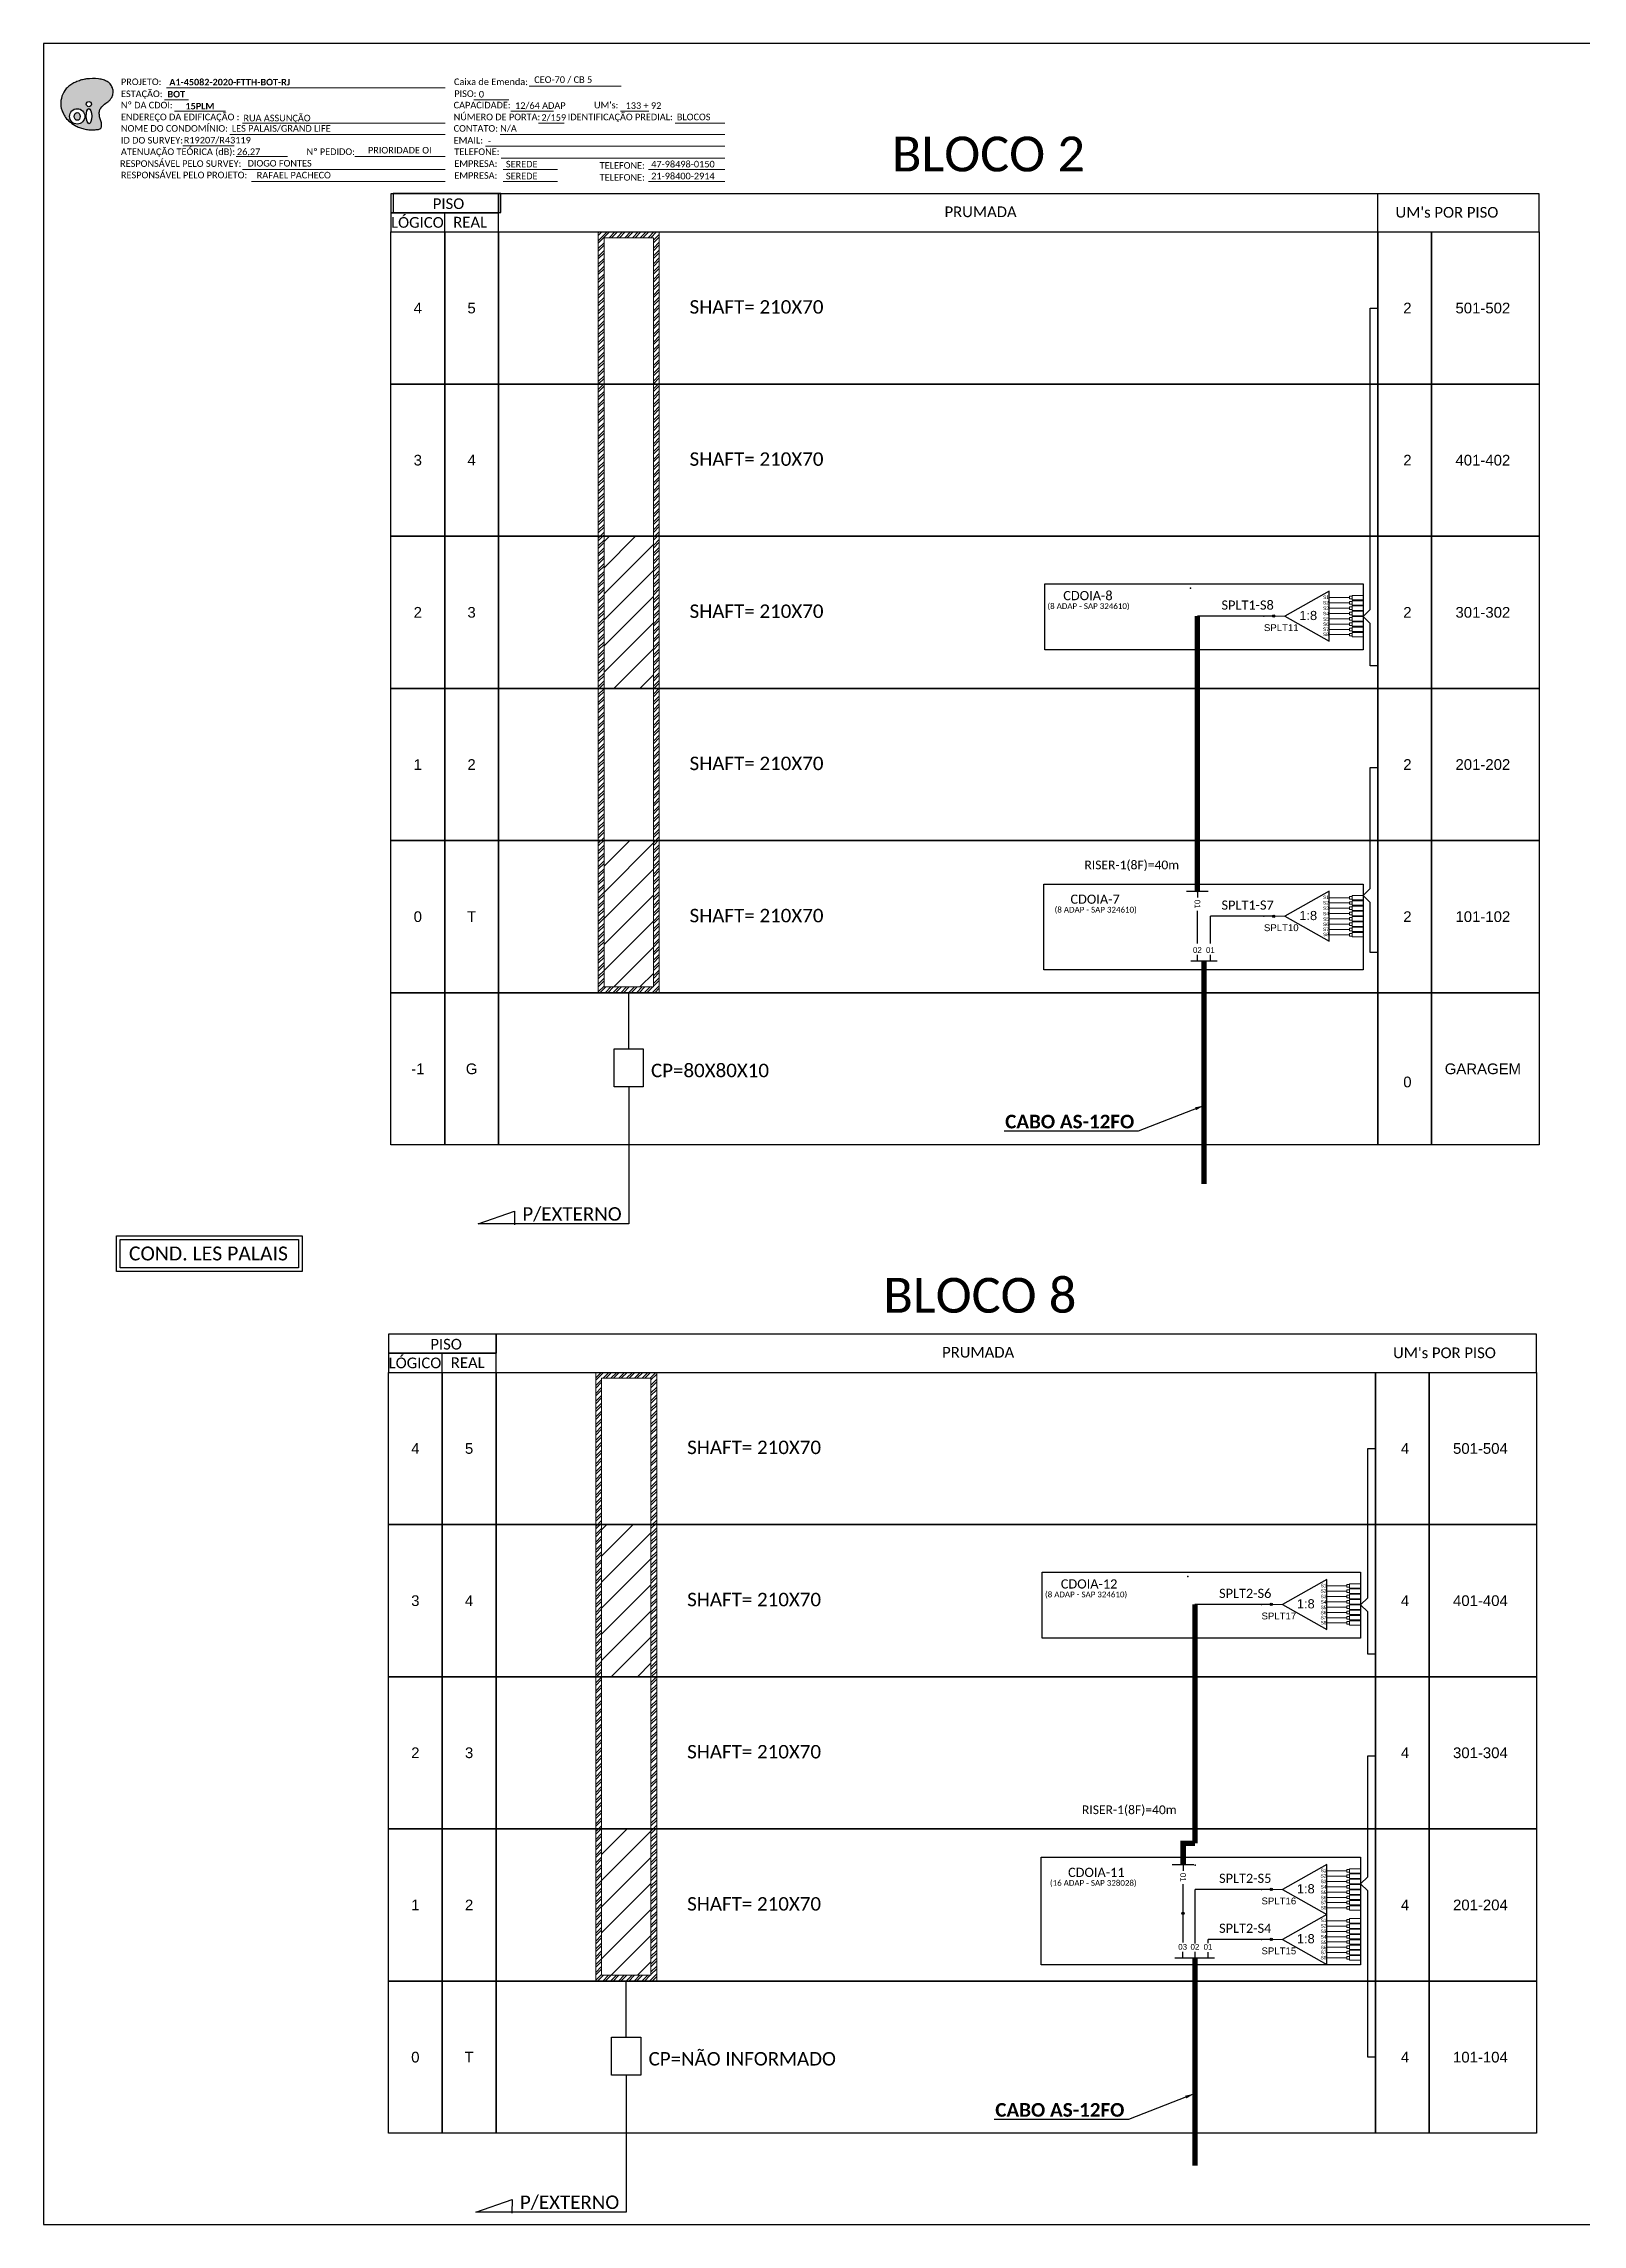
# Model space of a CAD drawing. Header units: inches. Extents: x 10034 to 13570, y 6729 to 9325.
# Drawn here: x 12732 to 13151, y 7384 to 7978 of the extents above; entities that cross this region are included whole.
import ezdxf
from ezdxf.enums import TextEntityAlignment as Align

# ---------------------------------------------------------------- set-up
doc = ezdxf.new("R2010")
doc.units = ezdxf.units.IN
doc.header["$MEASUREMENT"] = 0
doc.layers.add('Uifilar numeracao sangria', color=7, linetype='Continuous')
doc.styles.add('ARIAL', font='arial.ttf')
doc.styles.add('WMF-Calibri0', font='CALIBRI.TTF')
doc.styles.add('WMF-Calibri1', font='CALIBRIB.TTF')
doc.dimstyles.new('ISO-25', dxfattribs={"dimtxt": 2.5, "dimasz": 2.5, "dimexe": 1.25, "dimexo": 0.625, "dimtad": 1, "dimtxsty": 'Standard', "dimcen": 2.5, "dimadec": 0, "dimazin": 0, "dimtfac": 1, "dimtmove": 0, "dimatfit": 3, "dimfxl": 0, "dimarcsym": 0})

# ---------------------------------------------------------------- blocks, each defined once
blk = doc.blocks.new('SPLITTER_')
blk.add_point((0, 0))
at = {"style": 'ARIAL', "flags": 4}
blk.add_attdef('SPLT', (0, -3.26), '', height=1.5, dxfattribs=at)
blk = doc.blocks.new('SPLT_1-8_SC-APC')
at = {"color": 1}
blk.add_lwpolyline([(-7.37, -2.1), (-17.04, -7.55), (-7.37, -13), (-7.37, -2.1)], dxfattribs=at)
at = {"color": 3, "lineweight": 0}
for points in [[(-2.99, -3.51), (-7.37, -3.51)], [(-7.37, -4.66), (-2.99, -4.66)], [(-2.41, -3.02), (-2.41, -4)], [(-2.41, -3.02), (0, -3.02)], [(-2.41, -4), (0, -4)], [(-2.41, -4.17), (-2.41, -5.16)], [(-2.41, -4.17), (0, -4.17)], [(-7.37, -5.82), (-2.99, -5.82)], [(-7.37, -6.97), (-2.99, -6.97)], [(-7.37, -8.12), (-2.99, -8.12)], [(-7.37, -9.28), (-2.99, -9.28)], [(-2.41, -5.16), (0, -5.16)], [(-2.41, -5.32), (-2.41, -6.31)], [(-2.41, -5.32), (0, -5.32)], [(-2.41, -6.31), (0, -6.31)], [(-2.41, -6.48), (-2.41, -7.46)], [(-2.41, -6.48), (0, -6.48)], [(-2.41, -7.46), (0, -7.46)], [(-2.41, -7.63), (-2.41, -8.62)], [(-2.41, -7.63), (0, -7.63)], [(-2.41, -8.62), (0, -8.62)], [(-2.41, -8.78), (-2.41, -9.77)], [(-2.41, -8.78), (0, -8.78)], [(-7.37, -10.43), (-2.99, -10.43)], [(-7.37, -11.58), (-2.99, -11.58)], [(-2.41, -9.77), (0, -9.77)], [(-2.41, -9.94), (-2.41, -10.92)], [(-2.41, -9.94), (0, -9.94)], [(-2.41, -10.92), (0, -10.92)], [(-2.41, -11.09), (-2.41, -12.08)], [(-2.41, -11.09), (0, -11.09)], [(-2.41, -12.08), (0, -12.08)]]:
    blk.add_lwpolyline(points, dxfattribs=at)
for points in [[(-2.99, -3.22), (-2.41, -3.22), (-2.41, -3.8), (-2.99, -3.8)], [(-2.99, -4.38), (-2.41, -4.38), (-2.41, -4.95), (-2.99, -4.95)], [(-2.99, -5.53), (-2.41, -5.53), (-2.41, -6.1), (-2.99, -6.1)], [(-2.99, -6.68), (-2.41, -6.68), (-2.41, -7.26), (-2.99, -7.26)], [(-2.99, -7.84), (-2.41, -7.84), (-2.41, -8.41), (-2.99, -8.41)], [(-2.99, -8.99), (-2.41, -8.99), (-2.41, -9.56), (-2.99, -9.56)], [(-2.99, -10.14), (-2.41, -10.14), (-2.41, -10.72), (-2.99, -10.72)], [(-2.99, -11.3), (-2.41, -11.3), (-2.41, -11.87), (-2.99, -11.87)]]:
    blk.add_lwpolyline(points, close=True, dxfattribs=at)
at = {"color": 1, "lineweight": 0}
blk.add_lwpolyline([(-17.04, -7.55), (-19.26, -7.55)], dxfattribs=at)
at = {"color": 1, "style": 'ARIAL'}
for s, height, p in [('S1', 0.75, (-8.74, -3.78)), ('S2', 0.75, (-8.74, -4.97)), ('1:8', 2, (-13.91, -8.4)), ('S3', 0.75, (-8.74, -6.18)), ('S4', 0.75, (-8.74, -7.36)), ('S5', 0.75, (-8.74, -8.57)), ('S6', 0.75, (-8.74, -9.69)), ('S7', 0.75, (-8.74, -10.78)), ('S8', 0.75, (-8.74, -11.9))]:
    blk.add_text(s, height=height, dxfattribs=at).set_placement(p)
blk = doc.blocks.new('A$C415C251F')
at = {"color": 3}
blk.add_point((0, 0), dxfattribs=at)
blk = doc.blocks.new('LEG_CDOIA8_C-SPLT_DIR')
at = {"color": 3}
blk.add_blockref('A$C415C251F', (0, 0), dxfattribs=at)
at = {"color": 1, "style": 'WMF-Calibri0', "flags": 4}
blk.add_attdef('CDO', (-26.84, -2.61), '', height=2, dxfattribs=at)
blk.add_attdef('MODELO', text='', height=1.5, dxfattribs=at).set_placement((-22.23, -4.54), align=Align.CENTER)
at = {"style": 'ARIAL', "flags": 4}
blk.add_attdef('SPLITAGEM', text='', height=1.5, dxfattribs=at).set_placement((-18.36, -12.59), align=Align.CENTER)
blk = doc.blocks.new('OI')
h = blk.add_hatch(color=40)
edge = h.paths.add_edge_path()
edge.add_spline(control_points=[(4.35, -0.67), (3.92, -0.99), (3.26, -1.5), (2.81, -2.59), (2.9, -3.5), (3.06, -4.27), (3.31, -4.85), (3.37, -5.39), (3.4, -5.88), (3.2, -6.4), (2.54, -6.61), (1.65, -6.63), (0.55, -6.67), (-0.56, -6.42), (-1.61, -6.14), (-2.77, -5.61), (-3.92, -4.77), (-4.89, -3.7), (-5.34, -2.65), (-5.6, -1.94), (-5.85, -0.96), (-5.71, 0.47), (-5.1, 2.02), (-4.14, 3.02), (-3.3, 3.61), (-2.37, 4.16), (-1.36, 4.44), (-0.56, 4.7), (0.79, 4.85), (2.24, 4.97), (3.79, 4.57), (4.67, 4.21), (5.44, 3.65), (5.76, 2.99), (6.03, 2.21), (6.01, 1.46), (5.72, 0.64), (5.31, 0.08), (4.88, -0.38), (4.51, -0.55), (4.35, -0.67)], knot_values=[0, 0, 0, 0, 1.60434, 2.417191, 3.427595, 4.282808, 4.776746, 5.304182, 5.888771, 6.258406, 6.858137, 7.79129, 8.986195, 10.124242, 11.187857, 12.242908, 13.953784, 15.414161, 16.515391, 17.349188, 17.675853, 19.552021, 21.515531, 22.568638, 23.63245, 24.621084, 25.782718, 26.745347, 27.142653, 29.870543, 31.004649, 31.921532, 32.709589, 33.801391, 34.042471, 35.192333, 35.971461, 36.628871, 37.254359, 37.836911, 37.836911, 37.836911, 37.836911], degree=3, periodic=0)
h.paths.add_polyline_path([(1.13, -0.87, -1), (-0.04, -0.87, -1)], flags=16)
edge = h.paths.add_edge_path(flags=16)
edge.add_ellipse((0.56, -3.59), major_axis=(-0.02, 1.71), ratio=0.361305, start_angle=0, end_angle=360)
h.paths.add_polyline_path([(-0.36, -3.62, -1), (-3.8, -3.62, -1)], flags=16)
edge = h.paths.add_edge_path(flags=0)
edge.add_ellipse((-2.08, -3.62), major_axis=(0, 0.885), ratio=0.758294, start_angle=0, end_angle=360)
at = {"color": 40}
for centre, radius in [((-2.08, -3.62), 1.72), ((0.54, -0.87), 0.587)]:
    blk.add_circle(centre, radius, dxfattribs=at)
blk.add_ellipse((-2.08, -3.62), major_axis=(0, 0.885), ratio=0.758294, start_param=-3.141592653589792, end_param=3.141592653589792, dxfattribs=at)
blk.add_ellipse((0.56, -3.59), major_axis=(-0.02, 1.71), ratio=0.361305, dxfattribs=at)
at = {"color": 40, "start_tangent": (-0.800898, -0.598801), "end_tangent": (-0.800898, -0.598801)}
blk.add_spline([(4.35, -0.67), (3.2, -1.78), (2.9, -2.54), (2.92, -3.55), (3.12, -4.38), (3.28, -4.85), (3.37, -5.37), (3.35, -5.95), (3.2, -6.29), (2.66, -6.55), (1.73, -6.63), (0.54, -6.62), (-0.58, -6.41), (-1.6, -6.11), (-2.56, -5.67), (-3.95, -4.67), (-4.89, -3.56), (-5.37, -2.56), (-5.64, -1.78), (-5.72, -1.46), (-5.63, 0.42), (-4.84, 2.22), (-4.13, 2.99), (-3.27, 3.62), (-2.4, 4.09), (-1.3, 4.47), (-0.37, 4.72), (0.02, 4.77), (2.75, 4.8), (3.85, 4.53), (4.69, 4.16), (5.31, 3.68), (5.85, 2.73), (5.93, 2.5), (5.94, 1.35), (5.67, 0.62), (5.29, 0.08), (4.84, -0.36), (4.35, -0.67)], degree=3, dxfattribs=at)

msp = doc.modelspace()

# ---------------------------------------------------------------- hatches: boundary and pattern name
h = msp.add_hatch()
h.set_pattern_fill('ANSI32', color=3, scale=0.158226)
h.set_pattern_definition([(45, (795.5583, 11385.1064), (-1.06568318, 1.06568318), []), (45, (796.2687, 11385.1064), (-1.06568318, 1.06568318), [])])
h.paths.add_polyline_path([(12882.98, 7926.61), (12899.6, 7926.61), (12899.6, 7719.37), (12882.98, 7719.37)])
h.paths.add_polyline_path([(12884.57, 7925.03), (12898.02, 7925.03), (12898.02, 7720.95), (12884.57, 7720.95)], flags=16)
h = msp.add_hatch()
h.set_pattern_fill('ANSI31', color=1, scale=1.582261)
h.set_pattern_definition([(45, (-3763.9725, -4586.193), (-3.5522773, 3.5522773), [])])
h.paths.add_polyline_path([(12898.02, 7843.71), (12884.57, 7843.71), (12884.57, 7802.27), (12898.02, 7802.27)])
h = msp.add_hatch(color=3)
h.dxf.hatch_style = 1
edge = h.paths.add_edge_path()
edge.add_arc((13067.03, 7821.95), 0.32, 0, 360)
h = msp.add_hatch(color=3)
h.dxf.hatch_style = 1
edge = h.paths.add_edge_path()
edge.add_arc((13067.03, 7821.95), 0.32, 0, 360)
h = msp.add_hatch()
h.set_pattern_fill('ANSI31', color=1, scale=1.582261)
h.set_pattern_definition([(45, (-3763.9725, -4667.5054), (-3.5522773, 3.5522773), [])])
h.paths.add_polyline_path([(12898.02, 7760.82), (12884.57, 7760.82), (12884.57, 7720.95), (12898.02, 7720.95)])
h = msp.add_hatch(color=3)
h.dxf.hatch_style = 1
edge = h.paths.add_edge_path()
edge.add_arc((13067.03, 7740.22), 0.32, 0, 360)
h = msp.add_hatch(color=3)
h.dxf.hatch_style = 1
edge = h.paths.add_edge_path()
edge.add_arc((13067.03, 7740.22), 0.32, 0, 360)
h = msp.add_hatch()
h.set_pattern_fill('ANSI32', color=3, scale=0.158226)
h.set_pattern_definition([(45, (794.8934, 11115.9098), (-1.06568318, 1.06568318), []), (45, (795.6039, 11115.9098), (-1.06568318, 1.06568318), [])])
h.paths.add_polyline_path([(12882.32, 7615.96), (12898.94, 7615.96), (12898.94, 7450.17), (12882.32, 7450.17)])
h.paths.add_polyline_path([(12883.9, 7614.38), (12897.35, 7614.38), (12897.35, 7451.76), (12883.9, 7451.76)], flags=16)
h = msp.add_hatch()
h.set_pattern_fill('ANSI31', color=1, scale=1.582261)
h.set_pattern_definition([(45, (-3764.6373, -4855.3896), (-3.5522773, 3.5522773), [])])
h.paths.add_polyline_path([(12897.35, 7574.52), (12883.9, 7574.52), (12883.9, 7533.07), (12897.35, 7533.07)])
h = msp.add_hatch(color=3)
h.dxf.hatch_style = 1
edge = h.paths.add_edge_path()
edge.add_arc((13066.36, 7552.75), 0.32, 0, 360)
h = msp.add_hatch(color=3)
h.dxf.hatch_style = 1
edge = h.paths.add_edge_path()
edge.add_arc((13066.36, 7552.75), 0.32, 0, 360)
h = msp.add_hatch()
h.set_pattern_fill('ANSI31', color=1, scale=1.582261)
h.set_pattern_definition([(45, (-3764.6373, -4936.702), (-3.5522773, 3.5522773), [])])
h.paths.add_polyline_path([(12897.35, 7491.62), (12883.9, 7491.62), (12883.9, 7451.76), (12897.35, 7451.76)])
h = msp.add_hatch(color=3)
h.dxf.hatch_style = 1
edge = h.paths.add_edge_path()
edge.add_arc((13066.36, 7475.13), 0.32, 0, 360)
h = msp.add_hatch(color=3)
h.dxf.hatch_style = 1
edge = h.paths.add_edge_path()
edge.add_arc((13066.36, 7475.13), 0.32, 0, 360)
h = msp.add_hatch(color=3)
h.dxf.hatch_style = 1
edge = h.paths.add_edge_path()
edge.add_arc((13042.35, 7468.62), 0.32, 0, 360)
h = msp.add_hatch(color=3)
h.dxf.hatch_style = 1
edge = h.paths.add_edge_path()
edge.add_arc((13042.35, 7468.62), 0.32, 0, 360)
h = msp.add_hatch(color=3)
h.dxf.hatch_style = 1
edge = h.paths.add_edge_path()
edge.add_arc((13066.36, 7461.53), 0.32, 0, 360)
h = msp.add_hatch(color=3)
h.dxf.hatch_style = 1
edge = h.paths.add_edge_path()
edge.add_arc((13066.36, 7461.53), 0.32, 0, 360)

# ---------------------------------------------------------------- linework, layer by layer
at = {"color": 1}
for p, q in [((13003.71, 7454.61), (13003.71, 7483.9)), ((13003.71, 7483.9), (13090.72, 7483.9)), ((13090.72, 7483.9), (13090.72, 7454.61)), ((13090.72, 7454.61), (13003.71, 7454.61))]:
    msp.add_line(p, q, dxfattribs=at)
for points in [[(12731.87, 7383.9), (13570.43, 7383.9), (13570.43, 7977.9), (12731.87, 7977.9), (12731.87, 7383.9)], [(12855.8, 7926.61), (13139.35, 7926.61), (13139.35, 7937.02), (12855.8, 7937.02), (12855.8, 7937.02), (12855.8, 7931.81)], [(13095.38, 7926.61), (13095.38, 7937.02)], [(12841.15, 7926.61), (12841.15, 7931.81)], [(12891.29, 7704.12), (12891.29, 7719.39)], [(12840.49, 7615.96), (12840.49, 7621.17)], [(12855.14, 7615.96), (13138.68, 7615.96), (13138.68, 7626.37), (12855.14, 7626.37), (12855.14, 7626.37), (12855.14, 7621.17)], [(12890.63, 7434.92), (12890.63, 7450.19)]]:
    msp.add_lwpolyline(points)
at = {"color": 7, "lineweight": 0}
for points in [[(12765.34, 7965.86), (12841.31, 7965.86)], [(12864.15, 7966.35), (12889.28, 7966.35)], [(12764.82, 7962.58), (12771.37, 7962.58)], [(12849.11, 7962.62), (12858.59, 7962.62)], [(12767.49, 7959.51), (12781.43, 7959.51)], [(12786.05, 7956.27), (12841.31, 7956.27)], [(12859.16, 7959.51), (12870.77, 7959.51)], [(12866.74, 7956.27), (12873.69, 7956.27)], [(12889.1, 7959.51), (12896.76, 7959.51)], [(12903.91, 7956.27), (12917.47, 7956.27)], [(12769.8, 7950.09), (12783.75, 7950.09)], [(12782.64, 7953.16), (12841.31, 7953.16)], [(12852.23, 7949.92), (12917.5, 7949.92)], [(12856.27, 7953.16), (12917.5, 7953.16)], [(12784.34, 7947.13), (12798.28, 7947.13)], [(12786.05, 7943.57), (12841.31, 7943.57)], [(12816.67, 7947.14), (12841.17, 7947.14)], [(12817.17, 7947.14), (12841.32, 7947.14)], [(12856.52, 7946.68), (12917.5, 7946.68)], [(12857.13, 7943.57), (12871.93, 7943.57)], [(12896.73, 7943.57), (12917.5, 7943.57)], [(12788.54, 7940.34), (12841.31, 7940.34)], [(12857.13, 7940.34), (12871.93, 7940.34)], [(12896.73, 7940.34), (12917.5, 7940.34)]]:
    msp.add_lwpolyline(points, dxfattribs=at)
for points in [[(12826.5, 7931.81), (12855.8, 7931.81), (12855.8, 7937.02), (12826.5, 7937.02)], [(12827.13, 7931.91), (12856.43, 7931.91), (12856.43, 7937.11), (12827.13, 7937.11)], [(12826.5, 7926.61), (12855.8, 7926.61), (12855.8, 7931.81), (12826.5, 7931.81)], [(12887.31, 7704.12), (12895.27, 7704.12), (12895.27, 7693.76), (12887.31, 7693.76)], [(12751.74, 7653.2), (12802.32, 7653.2), (12802.32, 7643.42), (12751.74, 7643.42)], [(12752.74, 7652.2), (12801.32, 7652.2), (12801.32, 7644.42), (12752.74, 7644.42)], [(12825.84, 7621.17), (12855.14, 7621.17), (12855.14, 7626.37), (12825.84, 7626.37)], [(12825.84, 7615.96), (12855.14, 7615.96), (12855.14, 7621.17), (12825.84, 7621.17)], [(12886.65, 7434.92), (12894.61, 7434.92), (12894.61, 7424.56), (12886.65, 7424.56)]]:
    msp.add_lwpolyline(points, close=True)
at = {"color": 0}
for points in [[(12826.5, 7926.61), (12841.15, 7926.61), (12841.15, 7885.16), (12826.5, 7885.16)], [(12841.15, 7926.61), (12855.8, 7926.61), (12855.8, 7885.16), (12841.15, 7885.16)], [(12855.8, 7926.61), (13095.4, 7926.61), (13095.4, 7885.16), (12855.8, 7885.16)], [(13095.4, 7926.61), (13110.05, 7926.61), (13110.05, 7885.16), (13095.4, 7885.16)], [(13110.05, 7926.61), (13139.35, 7926.61), (13139.35, 7885.16), (13110.05, 7885.16)], [(12826.5, 7885.16), (12841.15, 7885.16), (12841.15, 7843.71), (12826.5, 7843.71)], [(12841.15, 7885.16), (12855.8, 7885.16), (12855.8, 7843.71), (12841.15, 7843.71)], [(12855.8, 7885.16), (13095.4, 7885.16), (13095.4, 7843.71), (12855.8, 7843.71)], [(13095.4, 7885.16), (13110.05, 7885.16), (13110.05, 7843.71), (13095.4, 7843.71)], [(13110.05, 7885.16), (13139.35, 7885.16), (13139.35, 7843.71), (13110.05, 7843.71)], [(12826.5, 7843.71), (12841.15, 7843.71), (12841.15, 7802.27), (12826.5, 7802.27)], [(12841.15, 7843.71), (12855.8, 7843.71), (12855.8, 7802.27), (12841.15, 7802.27)], [(12855.8, 7843.71), (13095.4, 7843.71), (13095.4, 7802.27), (12855.8, 7802.27)], [(13095.4, 7843.71), (13110.05, 7843.71), (13110.05, 7802.27), (13095.4, 7802.27)], [(13110.05, 7843.71), (13139.35, 7843.71), (13139.35, 7802.27), (13110.05, 7802.27)], [(12826.5, 7802.27), (12841.15, 7802.27), (12841.15, 7760.82), (12826.5, 7760.82)], [(12841.15, 7802.27), (12855.8, 7802.27), (12855.8, 7760.82), (12841.15, 7760.82)], [(12855.8, 7802.27), (13095.4, 7802.27), (13095.4, 7760.82), (12855.8, 7760.82)], [(13095.4, 7802.27), (13110.05, 7802.27), (13110.05, 7760.82), (13095.4, 7760.82)], [(13110.05, 7802.27), (13139.35, 7802.27), (13139.35, 7760.82), (13110.05, 7760.82)], [(12826.5, 7760.82), (12841.15, 7760.82), (12841.15, 7719.37), (12826.5, 7719.37)], [(12841.15, 7760.82), (12855.8, 7760.82), (12855.8, 7719.37), (12841.15, 7719.37)], [(12855.8, 7760.82), (13095.4, 7760.82), (13095.4, 7719.37), (12855.8, 7719.37)], [(13095.4, 7760.82), (13110.05, 7760.82), (13110.05, 7719.37), (13095.4, 7719.37)], [(13110.05, 7760.82), (13139.35, 7760.82), (13139.35, 7719.37), (13110.05, 7719.37)], [(12826.5, 7719.37), (12841.15, 7719.37), (12841.15, 7677.92), (12826.5, 7677.92)], [(12841.15, 7719.37), (12855.8, 7719.37), (12855.8, 7677.92), (12841.15, 7677.92)], [(12855.8, 7719.37), (13095.4, 7719.37), (13095.4, 7677.92), (12855.8, 7677.92)], [(13095.4, 7719.37), (13110.05, 7719.37), (13110.05, 7677.92), (13095.4, 7677.92)], [(13110.05, 7719.37), (13139.35, 7719.37), (13139.35, 7677.92), (13110.05, 7677.92)], [(12825.84, 7615.96), (12840.49, 7615.96), (12840.49, 7574.52), (12825.84, 7574.52)], [(12840.49, 7615.96), (12855.14, 7615.96), (12855.14, 7574.52), (12840.49, 7574.52)], [(12855.14, 7615.96), (13094.74, 7615.96), (13094.74, 7574.52), (12855.14, 7574.52)], [(13094.74, 7615.96), (13109.38, 7615.96), (13109.38, 7574.52), (13094.74, 7574.52)], [(13109.38, 7615.96), (13138.68, 7615.96), (13138.68, 7574.52), (13109.38, 7574.52)], [(12825.84, 7574.52), (12840.49, 7574.52), (12840.49, 7533.07), (12825.84, 7533.07)], [(12840.49, 7574.52), (12855.14, 7574.52), (12855.14, 7533.07), (12840.49, 7533.07)], [(12855.14, 7574.52), (13094.74, 7574.52), (13094.74, 7533.07), (12855.14, 7533.07)], [(13094.74, 7574.52), (13109.38, 7574.52), (13109.38, 7533.07), (13094.74, 7533.07)], [(13109.38, 7574.52), (13138.68, 7574.52), (13138.68, 7533.07), (13109.38, 7533.07)], [(12825.84, 7533.07), (12840.49, 7533.07), (12840.49, 7491.62), (12825.84, 7491.62)], [(12840.49, 7533.07), (12855.14, 7533.07), (12855.14, 7491.62), (12840.49, 7491.62)], [(12855.14, 7533.07), (13094.74, 7533.07), (13094.74, 7491.62), (12855.14, 7491.62)], [(13094.74, 7533.07), (13109.38, 7533.07), (13109.38, 7491.62), (13094.74, 7491.62)], [(13109.38, 7533.07), (13138.68, 7533.07), (13138.68, 7491.62), (13109.38, 7491.62)], [(12825.84, 7491.62), (12840.49, 7491.62), (12840.49, 7450.17), (12825.84, 7450.17)], [(12840.49, 7491.62), (12855.14, 7491.62), (12855.14, 7450.17), (12840.49, 7450.17)], [(12855.14, 7491.62), (13094.74, 7491.62), (13094.74, 7450.17), (12855.14, 7450.17)], [(13094.74, 7491.62), (13109.38, 7491.62), (13109.38, 7450.17), (13094.74, 7450.17)], [(13109.38, 7491.62), (13138.68, 7491.62), (13138.68, 7450.17), (13109.38, 7450.17)], [(12825.84, 7450.17), (12840.49, 7450.17), (12840.49, 7408.73), (12825.84, 7408.73)], [(12840.49, 7450.17), (12855.14, 7450.17), (12855.14, 7408.73), (12840.49, 7408.73)], [(12855.14, 7450.17), (13094.74, 7450.17), (13094.74, 7408.73), (12855.14, 7408.73)], [(13094.74, 7450.17), (13109.38, 7450.17), (13109.38, 7408.73), (13094.74, 7408.73)], [(13109.38, 7450.17), (13138.68, 7450.17), (13138.68, 7408.73), (13109.38, 7408.73)]]:
    msp.add_lwpolyline(points, close=True, dxfattribs=at)
at = {"color": 2, "lineweight": 0}
for points in [[(12882.98, 7926.61), (12899.6, 7926.61), (12899.6, 7719.37), (12882.98, 7719.37)], [(12884.57, 7925.03), (12898.02, 7925.03), (12898.02, 7720.95), (12884.57, 7720.95)], [(12882.32, 7615.96), (12898.94, 7615.96), (12898.94, 7450.17), (12882.32, 7450.17)], [(12883.9, 7614.38), (12897.35, 7614.38), (12897.35, 7451.76), (12883.9, 7451.76)]]:
    msp.add_lwpolyline(points, close=True, dxfattribs=at)
at = {"color": 3}
for points in [[(13093.34, 7825.94), (13093.34, 7905.88), (13095.4, 7905.88)], [(13093.34, 7819.96), (13091.38, 7821.85), (13093.34, 7823.73), (13093.34, 7823.73), (13093.34, 7825.94)], [(13066.71, 7821.95), (13046.25, 7821.95)], [(13095.4, 7808.45), (13093.34, 7808.45), (13093.34, 7819.96)], [(13093.34, 7730.3), (13093.34, 7743.99), (13091.38, 7745.87), (13093.34, 7747.75), (13093.34, 7747.75), (13093.34, 7778.66)], [(13093.34, 7778.66), (13093.34, 7780.73), (13095.4, 7780.73)], [(13066.71, 7740.22), (13049.84, 7740.22)], [(13049.84, 7732.81), (13049.84, 7740.22)], [(13049.84, 7727.96), (13049.84, 7729.66)], [(13095.4, 7730.3), (13093.34, 7730.3)], [(13092.68, 7560.43), (13092.68, 7595.24), (13094.74, 7595.24)], [(13092.68, 7556.75), (13092.68, 7569.94)], [(13092.68, 7550.77), (13090.72, 7552.65), (13092.68, 7554.53), (13092.68, 7554.53), (13092.68, 7556.75)], [(13094.74, 7539.25), (13092.68, 7539.25), (13092.68, 7550.77)], [(13092.68, 7469.9), (13092.68, 7474.79), (13090.72, 7476.68), (13092.68, 7478.56), (13092.68, 7478.56), (13092.68, 7509.47)], [(13092.68, 7509.47), (13092.68, 7511.53), (13094.74, 7511.53)], [(13092.68, 7429.45), (13092.68, 7469.9)], [(13049.17, 7460.46), (13049.17, 7461.53)], [(13066.04, 7461.53), (13049.17, 7461.53)], [(13049.17, 7456.45), (13049.17, 7458.05)], [(13094.74, 7429.45), (13092.68, 7429.45)]]:
    msp.add_lwpolyline(points, dxfattribs=at)
at = {"color": 1}
for points in [[(13004.64, 7830.71), (13091.38, 7830.71), (13091.38, 7812.77), (13004.64, 7812.77)], [(13004.37, 7748.99), (13091.38, 7748.99), (13091.38, 7725.61), (13004.37, 7725.61)], [(13003.98, 7561.52), (13090.72, 7561.52), (13090.72, 7543.57), (13003.98, 7543.57)]]:
    msp.add_lwpolyline(points, close=True, dxfattribs=at)
at = {"color": 5, "const_width": 1.5}
for points in [[(13046.25, 7747.02), (13046.25, 7821.95)], [(13045.59, 7487.68), (13045.59, 7552.75)], [(13042.36, 7481.93), (13042.36, 7487.68), (13045.59, 7487.68)]]:
    msp.add_lwpolyline(points, dxfattribs=at)
at = {"color": 5}
for points in [[(13066.71, 7821.95), (13067.03, 7821.95)], [(13043.3, 7747.02), (13049.2, 7747.02)], [(13046.25, 7747.02), (13046.25, 7745.31)], [(13066.71, 7740.22), (13067.03, 7740.22)], [(13066.04, 7552.75), (13066.36, 7552.75)], [(13039.41, 7481.93), (13045.32, 7481.93)], [(13042.36, 7481.93), (13042.36, 7480.22)], [(13042.35, 7468.5), (13042.35, 7476.57)], [(13066.04, 7475.13), (13066.36, 7475.13)], [(13042.03, 7468.62), (13042.35, 7468.62)], [(13066.04, 7461.53), (13066.36, 7461.53)]]:
    msp.add_lwpolyline(points, dxfattribs=at)
at = {"color": 2}
for points in [[(13046.24, 7732.81), (13046.24, 7741.66)], [(13046.27, 7727.96), (13046.27, 7729.66)], [(13066.04, 7552.75), (13045.59, 7552.75)], [(13045.61, 7460.43), (13045.61, 7475.13)], [(13066.04, 7475.13), (13045.61, 7475.13)], [(13045.61, 7456.45), (13045.61, 7458.15)]]:
    msp.add_lwpolyline(points, dxfattribs=at)
at = {"color": 1}
for points in [[(13048.05, 7727.96), (13044.49, 7727.96)], [(13051.62, 7727.96), (13048.05, 7727.96)], [(13047.39, 7456.45), (13040.06, 7456.45)], [(13050.95, 7456.45), (13047.39, 7456.45)]]:
    msp.add_lwpolyline(points, dxfattribs=at)
at = {"color": 1, "const_width": 1.5}
for points in [[(13048.05, 7727.96), (13048.05, 7667.24)], [(13045.61, 7456.45), (13045.61, 7399.88)]]:
    msp.add_lwpolyline(points, dxfattribs=at)
at = {"color": 0}
for points in [[(13042.35, 7460.67), (13042.35, 7468.3)], [(13042.25, 7456.45), (13042.25, 7458.15)]]:
    msp.add_lwpolyline(points, dxfattribs=at)
at = {"color": 3}
for centre in [(13067.03, 7821.95), (13067.03, 7821.95), (13067.03, 7740.22), (13067.03, 7740.22), (13066.36, 7552.75), (13066.36, 7552.75), (13066.36, 7475.13), (13066.36, 7475.13), (13042.35, 7468.62), (13042.35, 7468.62), (13066.36, 7461.53), (13066.36, 7461.53)]:
    msp.add_circle(centre, 0.32, dxfattribs=at)
at = {"layer": 'Uifilar numeracao sangria', "color": 0, "ltscale": 2}
for points in [[(12891.29, 7693.76), (12891.29, 7656.47), (12850.27, 7656.47), (12860.17, 7659.86), (12860.16, 7656.12)], [(12890.63, 7424.56), (12890.63, 7387.27), (12849.6, 7387.27), (12859.51, 7390.67), (12859.49, 7386.92)]]:
    msp.add_lwpolyline(points, dxfattribs=at)

# ---------------------------------------------------------------- block references
at = {"color": 7, "xscale": 1.213923925163966, "yscale": 1.213923925163726, "zscale": 1.213923925163967, "rotation": 0.1532896023734424}
msp.add_blockref('OI', (12743.54, 7962.48), dxfattribs=at)
at = {"color": 1}
ref = msp.add_blockref('LEG_CDOIA8_C-SPLT_DIR', (13044.33, 7829.56), dxfattribs=dict(at, xscale=1.247999999998865, yscale=1.247999999998865, zscale=1.247999999998865))
ref.add_attrib('CDO', 'CDOIA-8', (13009.7, 7826.3), dxfattribs={"color": 1, "height": 2.496, "style": 'WMF-Calibri0'})
ref.add_attrib('MODELO', '(8 ADAP - SAP 324610)', dxfattribs={"color": 1, "height": 1.56, "style": 'WMF-Calibri0'}).set_placement((13016.58, 7823.9), align=Align.CENTER)
at = {"color": 3, "xscale": 1.247999999998865, "yscale": 1.247999999998865, "zscale": 1.247999999998865}
for p in [(13091.38, 7831.37), (13091.38, 7749.64), (13090.72, 7562.17), (13090.72, 7484.55), (13090.72, 7470.95)]:
    msp.add_blockref('SPLT_1-8_SC-APC', p, dxfattribs=at)
ref = msp.add_blockref('SPLITTER_', (13064.38, 7821.95), dxfattribs=dict(xscale=1.247999999998865, yscale=1.247999999998865, zscale=1.247999999998865))
ref.add_attrib('SPLT', 'SPLT11', (13064.38, 7817.88), dxfattribs={"height": 1.872, "style": 'ARIAL'})
at = {"color": 1}
ref = msp.add_blockref('LEG_CDOIA8_C-SPLT_DIR', (13046.29, 7746.87), dxfattribs=dict(at, xscale=1.247999999998865, yscale=1.247999999998865, zscale=1.247999999998865))
ref.add_attrib('CDO', 'CDOIA-7', (13011.66, 7743.61), dxfattribs={"color": 1, "height": 2.496, "style": 'WMF-Calibri0'})
ref.add_attrib('MODELO', '(8 ADAP - SAP 324610)', dxfattribs={"color": 1, "height": 1.56, "style": 'WMF-Calibri0'}).set_placement((13018.54, 7741.21), align=Align.CENTER)
ref = msp.add_blockref('SPLITTER_', (13064.38, 7740.22), dxfattribs=dict(xscale=1.247999999998865, yscale=1.247999999998865, zscale=1.247999999998865))
ref.add_attrib('SPLT', 'SPLT10', (13064.38, 7736.15), dxfattribs={"height": 1.872, "style": 'ARIAL'})
ref = msp.add_blockref('LEG_CDOIA8_C-SPLT_DIR', (13043.66, 7560.36), dxfattribs=dict(at, xscale=1.247999999998865, yscale=1.247999999998865, zscale=1.247999999998865))
ref.add_attrib('CDO', 'CDOIA-12', (13009.04, 7557.1), dxfattribs={"color": 1, "height": 2.496, "style": 'WMF-Calibri0'})
ref.add_attrib('MODELO', '(8 ADAP - SAP 324610)', dxfattribs={"color": 1, "height": 1.56, "style": 'WMF-Calibri0'}).set_placement((13015.92, 7554.7), align=Align.CENTER)
ref = msp.add_blockref('SPLITTER_', (13063.72, 7552.75), dxfattribs=dict(xscale=1.247999999998865, yscale=1.247999999998865, zscale=1.247999999998865))
ref.add_attrib('SPLT', 'SPLT17', (13063.72, 7548.68), dxfattribs={"height": 1.872, "style": 'ARIAL'})
ref = msp.add_blockref('LEG_CDOIA8_C-SPLT_DIR', (13045.62, 7481.78), dxfattribs=dict(at, xscale=1.247999999998865, yscale=1.247999999998865, zscale=1.247999999998865))
ref.add_attrib('CDO', 'CDOIA-11', (13011, 7478.53), dxfattribs={"color": 1, "height": 2.496, "style": 'WMF-Calibri0'})
ref.add_attrib('MODELO', '(16 ADAP - SAP 328028)', dxfattribs={"color": 1, "height": 1.56, "style": 'WMF-Calibri0'}).set_placement((13017.88, 7476.12), align=Align.CENTER)
ref = msp.add_blockref('SPLITTER_', (13063.72, 7475.13), dxfattribs=dict(xscale=1.247999999998865, yscale=1.247999999998865, zscale=1.247999999998865))
ref.add_attrib('SPLT', 'SPLT16', (13063.72, 7471.06), dxfattribs={"height": 1.872, "style": 'ARIAL'})
ref = msp.add_blockref('SPLITTER_', (13063.72, 7461.53), dxfattribs=dict(xscale=1.247999999998865, yscale=1.247999999998865, zscale=1.247999999998865))
ref.add_attrib('SPLT', 'SPLT15', (13063.72, 7457.46), dxfattribs={"height": 1.872, "style": 'ARIAL'})

# ---------------------------------------------------------------- texts
at = {"color": 7, "lineweight": 0, "style": 'WMF-Calibri0'}
for s, height, p in [('PROJETO:', 1.793, (12752.94, 7966.6)), ('ESTAÇÃO:', 1.793, (12752.94, 7963.33)), ('Caixa de Emenda:', 1.7927, (12843.69, 7966.6)), ('Nº DA CDOI:', 1.7927, (12752.94, 7960.25)), ('CAPACIDADE:', 1.7927, (12843.59, 7960.25)), ('PISO:', 1.793, (12843.77, 7963.37)), ("UM's:", 1.793, (12881.83, 7960.25)), ('ENDEREÇO DA EDIFICAÇÃO :', 1.7927, (12752.94, 7957.02)), ('NOME DO CONDOMÍNIO:', 1.7927, (12752.94, 7953.91)), ('LES PALAIS/GRAND LIFE', 1.7927, (12783.15, 7953.91)), ('CONTATO: N/A', 1.7927, (12843.59, 7953.91)), ('NÚMERO DE PORTA:', 1.7927, (12843.59, 7957.02)), ('IDENTIFICAÇÃO PREDIAL:', 1.7927, (12874.67, 7957.02)), ('BLOCOS', 1.793, (12904.41, 7957.02)), ('ATENUAÇÃO TEÓRICA (dB):', 1.7927, (12752.94, 7947.56)), ('ID DO SURVEY:', 1.7927, (12752.94, 7950.67)), ('26,27', 1.793, (12784.56, 7947.56)), ('Nº PEDIDO:', 1.793, (12803.53, 7947.56)), ('EMAIL:', 1.793, (12843.59, 7950.67)), ('TELEFONE:', 1.793, (12843.77, 7947.56)), ('RESPONSÁVEL PELO SURVEY:', 1.7927, (12752.7, 7944.32)), ('RESPONSÁVEL PELO PROJETO:', 1.7927, (12752.94, 7941.21)), ('EMPRESA:', 1.793, (12843.77, 7944.32)), ('EMPRESA:', 1.793, (12843.77, 7941.08)), ('TELEFONE:', 1.793, (12883.37, 7943.82)), ('TELEFONE:', 1.793, (12883.37, 7940.58)), ('COND. LES PALAIS', 3.7902, (12755.12, 7646.46))]:
    msp.add_text(s, height=height, dxfattribs=at).set_placement(p)
at = {"color": 7, "linetype": 'Continuous'}
for s, height, style, p in [('A1-45082-2020-FTTH-BOT-RJ', 1.7927, 'WMF-Calibri1', (12766.13, 7966.51)), ('CEO-70 / CB 5', 1.7927, 'WMF-Calibri0', (12865.55, 7967.19)), ('BOT', 1.793, 'WMF-Calibri1', (12765.62, 7963.23)), ('0', 1.79, 'WMF-Calibri0', (12850.46, 7963.22)), ('12/64 ADAP', 1.793, 'WMF-Calibri0', (12860.33, 7960.13)), ('133 + 92', 1.793, 'WMF-Calibri0', (12890.45, 7960.11)), ('RUA ASSUNÇÃO', 1.7927, 'WMF-Calibri0', (12786.32, 7956.73)), ('2/159', 1.793, 'WMF-Calibri0', (12867.5, 7956.87)), ('R19207/R43119', 1.7927, 'WMF-Calibri0', (12770.07, 7950.7)), ('-', 1.79, 'WMF-Calibri0', (12852.94, 7950.52)), ('DIOGO FONTES', 1.7927, 'WMF-Calibri0', (12787.45, 7944.41)), ('RAFAEL PACHECO', 1.7927, 'WMF-Calibri0', (12789.94, 7941.18)), ('SEREDE', 1.793, 'WMF-Calibri0', (12857.83, 7944.17)), ('SEREDE', 1.793, 'WMF-Calibri0', (12857.83, 7940.93)), ('47-98498-0150', 1.7927, 'WMF-Calibri0', (12897.43, 7944.17)), ('21-98400-2914', 1.7927, 'WMF-Calibri0', (12897.43, 7940.93))]:
    msp.add_text(s, height=height, dxfattribs=dict(at, style=style)).set_placement(p)
at = {"color": 7, "linetype": 'Continuous', "style": 'WMF-Calibri1'}
msp.add_text('15PLM', height=1.793, dxfattribs=at).set_placement((12774.46, 7959.97), align=Align.CENTER)
at = {"color": 7, "style": 'WMF-Calibri0'}
msp.add_text('PRIORIDADE OI', height=1.7927, dxfattribs=at).set_placement((12820.25, 7947.97))
at = {"style": 'WMF-Calibri0'}
for s, height, p in [('BLOCO 2', 9.494, (12963, 7943.08)), ('  LÓGICO', 2.911, (12824.5, 7927.74)), ('     PISO', 2.911, (12832.78, 7932.84)), ('    REAL', 2.911, (12839.39, 7927.81)), ('PRUMADA', 2.911, (12977.35, 7930.63)), ("UM's POR PISO", 2.9114, (13100.23, 7930.49)), ('SHAFT= 210X70', 3.6661, (12907.88, 7904.35)), ('SHAFT= 210X70', 3.6661, (12907.88, 7862.9)), ('SHAFT= 210X70', 3.6661, (12907.88, 7821.46)), ('SHAFT= 210X70', 3.6661, (12907.88, 7780.01)), ('SHAFT= 210X70', 3.6661, (12907.88, 7738.56)), ('BLOCO 8', 9.494, (12960.67, 7632.21)), ('     PISO', 2.911, (12832.12, 7622.19)), ('PRUMADA', 2.911, (12976.69, 7619.99)), ("UM's POR PISO", 2.9114, (13099.56, 7619.84)), ('  LÓGICO', 2.911, (12823.84, 7617.09)), ('    REAL', 2.911, (12838.72, 7617.16)), ('SHAFT= 210X70', 3.6661, (12907.22, 7593.71)), ('SHAFT= 210X70', 3.6661, (12907.22, 7552.26)), ('SHAFT= 210X70', 3.6661, (12907.22, 7510.81)), ('SHAFT= 210X70', 3.6661, (12907.22, 7469.37))]:
    msp.add_text(s, height=height, dxfattribs=at).set_placement(p)
at = {"color": 0, "style": 'ARIAL'}
for s, height, p in [('4', 2.91, (12833.83, 7905.88)), ('5', 2.91, (12848.48, 7905.88)), ('2', 2.91, (13103.47, 7905.88)), ('501-502', 2.911, (13124.03, 7905.88)), ('3', 2.91, (12833.83, 7864.44)), ('4', 2.91, (12848.48, 7864.44)), ('2', 2.91, (13103.47, 7864.44)), ('401-402', 2.911, (13124.03, 7864.44)), ('2', 2.91, (12833.83, 7822.99)), ('3', 2.91, (12848.48, 7822.99)), ('2', 2.91, (13103.47, 7822.99)), ('301-302', 2.911, (13124.03, 7822.99)), ('1', 2.91, (12833.83, 7781.54)), ('2', 2.91, (12848.48, 7781.54)), ('2', 2.91, (13103.47, 7781.54)), ('201-202', 2.911, (13124.03, 7781.54)), ('0', 2.91, (12833.83, 7740.1)), ('T', 2.91, (12848.48, 7740.1)), ('2', 2.91, (13103.47, 7740.1)), ('101-102', 2.911, (13124.03, 7740.1)), ('-1', 2.911, (12833.83, 7698.65)), ('G', 2.91, (12848.48, 7698.65)), ('GARAGEM', 2.911, (13124.03, 7698.65)), ('0', 2.91, (13103.47, 7695.07)), ('4', 2.91, (12833.16, 7595.24)), ('5', 2.91, (12847.81, 7595.24)), ('4', 2.91, (13102.81, 7595.24)), ('501-504', 2.911, (13123.36, 7595.24)), ('3', 2.91, (12833.16, 7553.79)), ('4', 2.91, (12847.81, 7553.79)), ('4', 2.91, (13102.81, 7553.79)), ('401-404', 2.911, (13123.36, 7553.79)), ('2', 2.91, (12833.16, 7512.35)), ('3', 2.91, (12847.81, 7512.35)), ('4', 2.91, (13102.81, 7512.35)), ('301-304', 2.911, (13123.36, 7512.35)), ('1', 2.91, (12833.16, 7470.9)), ('2', 2.91, (12847.81, 7470.9)), ('4', 2.91, (13102.81, 7470.9)), ('201-204', 2.911, (13123.36, 7470.9)), ('0', 2.91, (12833.16, 7429.45)), ('101-104', 2.911, (13123.36, 7429.45)), ('T', 2.91, (12847.81, 7429.45)), ('4', 2.91, (13102.81, 7429.45))]:
    msp.add_text(s, height=height, dxfattribs=at).set_placement(p, align=Align.MIDDLE_CENTER)
at = {"color": 3, "style": 'WMF-Calibri0'}
for s, p in [('SPLT1-S8', (13052.81, 7823.72)), ('SPLT1-S7', (13052.81, 7742))]:
    msp.add_text(s, height=2.496, dxfattribs=at).set_placement(p)
at = {"color": 5, "style": 'WMF-Calibri0'}
for p in [(13015.47, 7753), (13014.8, 7495.64)]:
    msp.add_text('RISER-1(8F)=40m', height=2.3699, dxfattribs=at).set_placement(p)
at = {"style": 'ARIAL'}
for p in [(13046.25, 7743.52), (13042.36, 7478.43)]:
    msp.add_text('01', height=1.56, rotation=270, dxfattribs=at).set_placement(p, align=Align.MIDDLE_CENTER)
for s, p in [('02', (13046.24, 7731)), ('01', (13049.8, 7731)), ('03', (13042.22, 7459.49)), ('02', (13045.57, 7459.49)), ('01', (13049.14, 7459.49))]:
    msp.add_text(s, height=1.56, dxfattribs=at).set_placement(p, align=Align.MIDDLE_CENTER)
at = {"color": 0, "style": 'WMF-Calibri0'}
for s, height, p in [('CP=80X80X10', 3.6661, (12897.37, 7696.37)), ('P/EXTERNO', 3.666, (12862.31, 7657.29)), ('CP=NÃO INFORMADO', 3.6661, (12896.71, 7427.17)), ('P/EXTERNO', 3.666, (12861.65, 7388.09))]:
    msp.add_text(s, height=height, dxfattribs=at).set_placement(p)
at = {"color": 1, "ltscale": 8, "style": 'WMF-Calibri1'}
for p in [(12993.87, 7682.42), (12991.18, 7413.22)]:
    msp.add_text('CABO AS-12FO', height=3.7192, dxfattribs=at).set_placement(p)
at = {"color": 2, "style": 'WMF-Calibri0'}
for s, p in [('SPLT2-S6', (13052.15, 7554.53)), ('SPLT2-S5', (13052.15, 7476.91)), ('SPLT2-S4', (13052.15, 7463.31))]:
    msp.add_text(s, height=2.496, dxfattribs=at).set_placement(p)

# ---------------------------------------------------------------- leaders
at = {"color": 1, "ltscale": 8}
for points in [[(13048.05, 7688.67), (13030.15, 7681.64), (12993.56, 7681.64)], [(13045.37, 7419.47), (13027.47, 7412.44), (12990.88, 7412.44)]]:
    msp.add_leader(points, dimstyle='ISO-25', override={"dimtad": 0}, dxfattribs=at)

doc.saveas('drawing.dxf')
